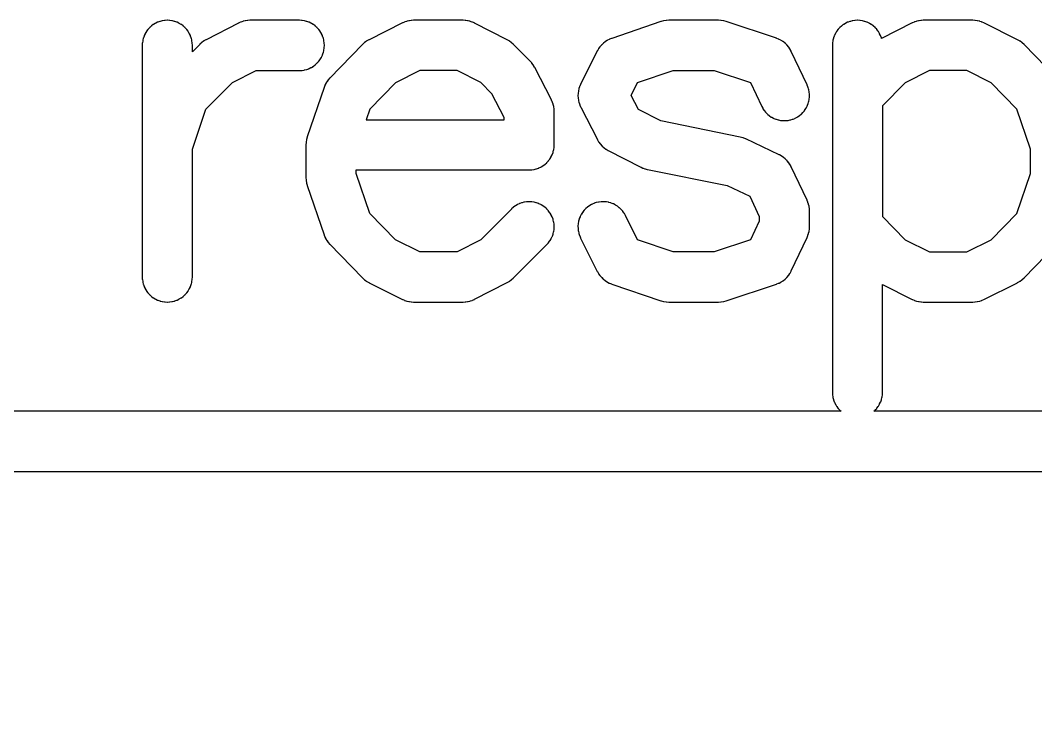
# Model space of a CAD drawing. Header units: inches. Extents: x -0.5 to 10, y -2.4 to 3.9.
# Drawn here: x 4.2434 to 4.3588, y -1.9852 to -1.904 of the extents above; entities that cross this region are included whole.
import ezdxf

# ---------------------------------------------------------------- set-up
doc = ezdxf.new("R2010")
doc.units = ezdxf.units.IN

msp = doc.modelspace()

# ---------------------------------------------------------------- linework, layer by layer
for points in [[(4.361142, -1.910512), (4.357442, -1.906712), (4.357433, -1.906703), (4.357422, -1.906692), (4.357229, -1.906515), (4.357209, -1.906498), (4.357209, -1.906498), (4.357186, -1.906479), (4.356974, -1.906325), (4.356953, -1.90631), (4.356953, -1.90631), (4.356927, -1.906294), (4.356699, -1.906164), (4.356685, -1.906156), (4.356675, -1.906151), (4.352875, -1.904251), (4.352866, -1.904247), (4.352854, -1.904241), (4.352654, -1.904153), (4.352636, -1.904145), (4.352611, -1.904136), (4.352405, -1.904066), (4.352386, -1.90406), (4.35236, -1.904054), (4.352148, -1.904004), (4.352125, -1.903999), (4.352103, -1.903995), (4.351887, -1.903965), (4.351866, -1.903962), (4.351841, -1.903961), (4.351623, -1.903951), (4.351611, -1.90395), (4.3516, -1.90395), (4.346, -1.90395), (4.345989, -1.90395), (4.345977, -1.903951), (4.345759, -1.903961), (4.345734, -1.903962), (4.345713, -1.903965), (4.345497, -1.903995), (4.345475, -1.903999), (4.345452, -1.904004), (4.34524, -1.904054), (4.345214, -1.90406), (4.345195, -1.904066), (4.344989, -1.904136), (4.344964, -1.904145), (4.344946, -1.904153), (4.344746, -1.904241), (4.344734, -1.904247), (4.344725, -1.904251), (4.341234, -1.905997), (4.341234, -1.905996), (4.341227, -1.90597), (4.34122, -1.905949), (4.341142, -1.905732), (4.341133, -1.905708), (4.341123, -1.905687), (4.341025, -1.905478), (4.341013, -1.905456), (4.341001, -1.905435), (4.340883, -1.905237), (4.340868, -1.905214), (4.340856, -1.905197), (4.340718, -1.905011), (4.340702, -1.90499), (4.340687, -1.904973), (4.340532, -1.904803), (4.340515, -1.904785), (4.340497, -1.904768), (4.340327, -1.904613), (4.34031, -1.904598), (4.340289, -1.904582), (4.340103, -1.904444), (4.340086, -1.904432), (4.340063, -1.904417), (4.339865, -1.904299), (4.339844, -1.904287), (4.339822, -1.904275), (4.339613, -1.904177), (4.339592, -1.904167), (4.339568, -1.904158), (4.339351, -1.90408), (4.33933, -1.904073), (4.339304, -1.904066), (4.33908, -1.90401), (4.339055, -1.904004), (4.339032, -1.904001), (4.338804, -1.903967), (4.338781, -1.903964), (4.338755, -1.903962), (4.338525, -1.903951), (4.3385, -1.90395), (4.338475, -1.903951), (4.338245, -1.903962), (4.338219, -1.903964), (4.338196, -1.903967), (4.337968, -1.904001), (4.337945, -1.904004), (4.33792, -1.90401), (4.337696, -1.904066), (4.33767, -1.904073), (4.337649, -1.90408), (4.337432, -1.904158), (4.337408, -1.904167), (4.337387, -1.904177), (4.337178, -1.904275), (4.337156, -1.904287), (4.337135, -1.904299), (4.336937, -1.904417), (4.336914, -1.904432), (4.336897, -1.904444), (4.336711, -1.904582), (4.33669, -1.904598), (4.336673, -1.904613), (4.336503, -1.904768), (4.336485, -1.904785), (4.336468, -1.904803), (4.336313, -1.904973), (4.336298, -1.90499), (4.336282, -1.905011), (4.336144, -1.905197), (4.336132, -1.905214), (4.336117, -1.905237), (4.335999, -1.905435), (4.335987, -1.905456), (4.335975, -1.905478), (4.335877, -1.905687), (4.335867, -1.905708), (4.335858, -1.905732), (4.33578, -1.905949), (4.335773, -1.90597), (4.335766, -1.905996), (4.33571, -1.90622), (4.335704, -1.906245), (4.335701, -1.906268), (4.335667, -1.906496), (4.335664, -1.906519), (4.335662, -1.906545), (4.335651, -1.906775), (4.33565, -1.90679), (4.33565, -1.9068), (4.33565, -1.9462), (4.33565, -1.94621), (4.335651, -1.946225), (4.335662, -1.946455), (4.335664, -1.946481), (4.335667, -1.946504), (4.335701, -1.946732), (4.335704, -1.946755), (4.33571, -1.94678), (4.335766, -1.947004), (4.335773, -1.94703), (4.33578, -1.947051), (4.335858, -1.947268), (4.335867, -1.947292), (4.335877, -1.947313), (4.335975, -1.947522), (4.335987, -1.947544), (4.335999, -1.947565), (4.336117, -1.947763), (4.336132, -1.947786), (4.336144, -1.947803), (4.336282, -1.947989), (4.336298, -1.94801), (4.336313, -1.948027), (4.336468, -1.948197), (4.336485, -1.948215), (4.336503, -1.948232), (4.336633, -1.94835), (4.056573, -1.94835)], [(4.9655, -1.94835), (4.340367, -1.94835), (4.340497, -1.948232), (4.340515, -1.948215), (4.340532, -1.948197), (4.340687, -1.948027), (4.340702, -1.94801), (4.340718, -1.947989), (4.340856, -1.947803), (4.340868, -1.947786), (4.340883, -1.947763), (4.341001, -1.947565), (4.341013, -1.947544), (4.341025, -1.947522), (4.341123, -1.947313), (4.341133, -1.947292), (4.341142, -1.947268), (4.34122, -1.947051), (4.341227, -1.94703), (4.341234, -1.947004), (4.34129, -1.94678), (4.341296, -1.946755), (4.341299, -1.946732), (4.341333, -1.946504), (4.341336, -1.946481), (4.341338, -1.946455), (4.341349, -1.946225), (4.34135, -1.94621), (4.34135, -1.9462), (4.34135, -1.933961), (4.344725, -1.935649), (4.344734, -1.935653), (4.344746, -1.935659), (4.344946, -1.935747), (4.344964, -1.935755), (4.344989, -1.935764), (4.345195, -1.935834), (4.345214, -1.93584), (4.34524, -1.935846), (4.345452, -1.935896), (4.345475, -1.935901), (4.345497, -1.935905), (4.345713, -1.935935), (4.345734, -1.935938), (4.345759, -1.935939), (4.345977, -1.935949), (4.345989, -1.93595), (4.346, -1.93595), (4.3516, -1.93595), (4.351611, -1.93595), (4.351623, -1.935949), (4.351841, -1.935939), (4.351866, -1.935938), (4.351887, -1.935935), (4.352103, -1.935905), (4.352125, -1.935901), (4.352148, -1.935896), (4.35236, -1.935846), (4.352386, -1.93584), (4.352405, -1.935834), (4.352611, -1.935764), (4.352636, -1.935755), (4.352654, -1.935747), (4.352854, -1.935659), (4.352866, -1.935653), (4.352875, -1.935649), (4.356675, -1.933749), (4.356685, -1.933744), (4.356699, -1.933736), (4.356927, -1.933606), (4.356953, -1.93359), (4.356953, -1.93359), (4.356974, -1.933575), (4.357186, -1.933421), (4.357209, -1.933402), (4.357209, -1.933402), (4.357229, -1.933385), (4.357422, -1.933208), (4.357433, -1.933197), (4.357442, -1.933188), (4.361142, -1.929388)]]:
    msp.add_lwpolyline(points)
for points in [[(4.26295, -1.91857), (4.264485, -1.914045), (4.267499, -1.911031), (4.270189, -1.90965), (4.2751, -1.90965), (4.27511, -1.90965), (4.275125, -1.909649), (4.275355, -1.909638), (4.275381, -1.909636), (4.275404, -1.909633), (4.275632, -1.909599), (4.275655, -1.909596), (4.27568, -1.90959), (4.275904, -1.909534), (4.27593, -1.909527), (4.275951, -1.90952), (4.276168, -1.909442), (4.276192, -1.909433), (4.276213, -1.909423), (4.276422, -1.909325), (4.276444, -1.909313), (4.276465, -1.909301), (4.276663, -1.909183), (4.276686, -1.909168), (4.276703, -1.909156), (4.276889, -1.909018), (4.27691, -1.909002), (4.276927, -1.908987), (4.277097, -1.908832), (4.277115, -1.908815), (4.277132, -1.908797), (4.277287, -1.908627), (4.277302, -1.90861), (4.277318, -1.908589), (4.277456, -1.908403), (4.277468, -1.908386), (4.277483, -1.908363), (4.277601, -1.908165), (4.277613, -1.908144), (4.277625, -1.908122), (4.277723, -1.907913), (4.277733, -1.907892), (4.277742, -1.907868), (4.27782, -1.907651), (4.277827, -1.90763), (4.277834, -1.907604), (4.27789, -1.90738), (4.277896, -1.907355), (4.277899, -1.907332), (4.277933, -1.907104), (4.277936, -1.907081), (4.277938, -1.907055), (4.277949, -1.906825), (4.27795, -1.9068), (4.277949, -1.906775), (4.277938, -1.906545), (4.277936, -1.906519), (4.277933, -1.906496), (4.277899, -1.906268), (4.277896, -1.906245), (4.27789, -1.90622), (4.277834, -1.905996), (4.277827, -1.90597), (4.27782, -1.905949), (4.277742, -1.905732), (4.277733, -1.905708), (4.277723, -1.905687), (4.277625, -1.905478), (4.277613, -1.905456), (4.277601, -1.905435), (4.277483, -1.905237), (4.277468, -1.905214), (4.277456, -1.905197), (4.277318, -1.905011), (4.277302, -1.90499), (4.277287, -1.904973), (4.277132, -1.904803), (4.277115, -1.904785), (4.277097, -1.904768), (4.276927, -1.904613), (4.27691, -1.904598), (4.276889, -1.904582), (4.276703, -1.904444), (4.276686, -1.904432), (4.276663, -1.904417), (4.276465, -1.904299), (4.276444, -1.904287), (4.276422, -1.904275), (4.276213, -1.904177), (4.276192, -1.904167), (4.276168, -1.904158), (4.275951, -1.90408), (4.27593, -1.904073), (4.275904, -1.904066), (4.27568, -1.90401), (4.275655, -1.904004), (4.275632, -1.904001), (4.275404, -1.903967), (4.275381, -1.903964), (4.275355, -1.903962), (4.275125, -1.903951), (4.27511, -1.90395), (4.2751, -1.90395), (4.2695, -1.90395), (4.269489, -1.90395), (4.269476, -1.903951), (4.269254, -1.903961), (4.26923, -1.903963), (4.269206, -1.903966), (4.268986, -1.903997), (4.268962, -1.904001), (4.268939, -1.904006), (4.268723, -1.904059), (4.268703, -1.904064), (4.268677, -1.904072), (4.268466, -1.904145), (4.268442, -1.904154), (4.268422, -1.904162), (4.268219, -1.904254), (4.268216, -1.904256), (4.268198, -1.904265), (4.264498, -1.906165), (4.264484, -1.906172), (4.264475, -1.906177), (4.264265, -1.906299), (4.264242, -1.906314), (4.264242, -1.906314), (4.264221, -1.906328), (4.264025, -1.906471), (4.264006, -1.906485), (4.264006, -1.906485), (4.263984, -1.906504), (4.263804, -1.906667), (4.2638, -1.906671), (4.263785, -1.906685), (4.26295, -1.907519), (4.26295, -1.9068), (4.26295, -1.90679), (4.262949, -1.906775), (4.262938, -1.906545), (4.262936, -1.906519), (4.262933, -1.906496), (4.262899, -1.906268), (4.262896, -1.906245), (4.26289, -1.90622), (4.262834, -1.905996), (4.262827, -1.90597), (4.26282, -1.905949), (4.262742, -1.905732), (4.262733, -1.905708), (4.262723, -1.905687), (4.262625, -1.905478), (4.262613, -1.905456), (4.262601, -1.905435), (4.262483, -1.905237), (4.262468, -1.905214), (4.262456, -1.905197), (4.262318, -1.905011), (4.262302, -1.90499), (4.262287, -1.904973), (4.262132, -1.904803), (4.262115, -1.904785), (4.262097, -1.904768), (4.261927, -1.904613), (4.26191, -1.904598), (4.261889, -1.904582), (4.261703, -1.904444), (4.261686, -1.904432), (4.261663, -1.904417), (4.261465, -1.904299), (4.261444, -1.904287), (4.261422, -1.904275), (4.261213, -1.904177), (4.261192, -1.904167), (4.261168, -1.904158), (4.260951, -1.90408), (4.26093, -1.904073), (4.260904, -1.904066), (4.26068, -1.90401), (4.260655, -1.904004), (4.260632, -1.904001), (4.260404, -1.903967), (4.260381, -1.903964), (4.260355, -1.903962), (4.260125, -1.903951), (4.2601, -1.90395), (4.260075, -1.903951), (4.259845, -1.903962), (4.259819, -1.903964), (4.259796, -1.903967), (4.259568, -1.904001), (4.259545, -1.904004), (4.25952, -1.90401), (4.259296, -1.904066), (4.25927, -1.904073), (4.259249, -1.90408), (4.259032, -1.904158), (4.259008, -1.904167), (4.258987, -1.904177), (4.258778, -1.904275), (4.258756, -1.904287), (4.258735, -1.904299), (4.258537, -1.904417), (4.258514, -1.904432), (4.258497, -1.904444), (4.258311, -1.904582), (4.25829, -1.904598), (4.258273, -1.904613), (4.258103, -1.904768), (4.258085, -1.904785), (4.258068, -1.904803), (4.257913, -1.904973), (4.257898, -1.90499), (4.257882, -1.905011), (4.257744, -1.905197), (4.257732, -1.905214), (4.257717, -1.905237), (4.257599, -1.905435), (4.257587, -1.905456), (4.257575, -1.905478), (4.257477, -1.905687), (4.257467, -1.905708), (4.257458, -1.905732), (4.25738, -1.905949), (4.257373, -1.90597), (4.257366, -1.905996), (4.25731, -1.90622), (4.257304, -1.906245), (4.257301, -1.906268), (4.257267, -1.906496), (4.257264, -1.906519), (4.257262, -1.906545), (4.257251, -1.906775), (4.25725, -1.90679), (4.25725, -1.9068), (4.25725, -1.9331), (4.25725, -1.93311), (4.257251, -1.933125), (4.257262, -1.933355), (4.257264, -1.933381), (4.257267, -1.933404), (4.257301, -1.933632), (4.257304, -1.933655), (4.25731, -1.93368), (4.257366, -1.933904), (4.257373, -1.93393), (4.25738, -1.933951), (4.257458, -1.934168), (4.257467, -1.934192), (4.257477, -1.934213), (4.257575, -1.934422), (4.257587, -1.934444), (4.257599, -1.934465), (4.257717, -1.934663), (4.257732, -1.934686), (4.257744, -1.934703), (4.257882, -1.934889), (4.257898, -1.93491), (4.257913, -1.934927), (4.258068, -1.935097), (4.258085, -1.935115), (4.258103, -1.935132), (4.258273, -1.935287), (4.25829, -1.935302), (4.258311, -1.935318), (4.258497, -1.935456), (4.258514, -1.935468), (4.258537, -1.935483), (4.258735, -1.935601), (4.258756, -1.935613), (4.258778, -1.935625), (4.258987, -1.935723), (4.259008, -1.935733), (4.259032, -1.935742), (4.259249, -1.93582), (4.25927, -1.935827), (4.259296, -1.935834), (4.25952, -1.93589), (4.259545, -1.935896), (4.259568, -1.935899), (4.259796, -1.935933), (4.259819, -1.935936), (4.259845, -1.935938), (4.260075, -1.935949), (4.2601, -1.93595), (4.260125, -1.935949), (4.260355, -1.935938), (4.260381, -1.935936), (4.260404, -1.935933), (4.260632, -1.935899), (4.260655, -1.935896), (4.26068, -1.93589), (4.260904, -1.935834), (4.26093, -1.935827), (4.260951, -1.93582), (4.261168, -1.935742), (4.261192, -1.935733), (4.261213, -1.935723), (4.261422, -1.935625), (4.261444, -1.935613), (4.261465, -1.935601), (4.261663, -1.935483), (4.261686, -1.935468), (4.261703, -1.935456), (4.261889, -1.935318), (4.26191, -1.935302), (4.261927, -1.935287), (4.262097, -1.935132), (4.262115, -1.935115), (4.262132, -1.935097), (4.262287, -1.934927), (4.262302, -1.93491), (4.262318, -1.934889), (4.262456, -1.934703), (4.262468, -1.934686), (4.262483, -1.934663), (4.262601, -1.934465), (4.262613, -1.934444), (4.262625, -1.934422), (4.262723, -1.934213), (4.262733, -1.934192), (4.262742, -1.934168), (4.26282, -1.933951), (4.262827, -1.93393), (4.262834, -1.933904), (4.26289, -1.93368), (4.262896, -1.933655), (4.262899, -1.933632), (4.262933, -1.933404), (4.262936, -1.933381), (4.262938, -1.933355), (4.262949, -1.933125), (4.26295, -1.93311), (4.26295, -1.9331)], [(4.27585, -1.91809), (4.27585, -1.91809), (4.27585, -1.9181), (4.27585, -1.9218), (4.27585, -1.921809), (4.275851, -1.921827), (4.275865, -1.922083), (4.275867, -1.92211), (4.275867, -1.92211), (4.275871, -1.922137), (4.275912, -1.92239), (4.275918, -1.922419), (4.275918, -1.922419), (4.275924, -1.922443), (4.275993, -1.92269), (4.275997, -1.922702), (4.276001, -1.922716), (4.277901, -1.928316), (4.277907, -1.928333), (4.277909, -1.928337), (4.277985, -1.928531), (4.277994, -1.928553), (4.278003, -1.928572), (4.278096, -1.928759), (4.278106, -1.928779), (4.278117, -1.928798), (4.278226, -1.928977), (4.278237, -1.928994), (4.278251, -1.929013), (4.278376, -1.929181), (4.278389, -1.929198), (4.278404, -1.929216), (4.278543, -1.929372), (4.278552, -1.929381), (4.278558, -1.929388), (4.282258, -1.933188), (4.282267, -1.933197), (4.282278, -1.933208), (4.282471, -1.933385), (4.282491, -1.933402), (4.282491, -1.933402), (4.282514, -1.933421), (4.282726, -1.933575), (4.282747, -1.93359), (4.282747, -1.93359), (4.282773, -1.933606), (4.283001, -1.933736), (4.283015, -1.933744), (4.283025, -1.933749), (4.286825, -1.935649), (4.286834, -1.935653), (4.286846, -1.935659), (4.287046, -1.935747), (4.287064, -1.935755), (4.287089, -1.935764), (4.287295, -1.935834), (4.287314, -1.93584), (4.28734, -1.935846), (4.287552, -1.935896), (4.287575, -1.935901), (4.287597, -1.935905), (4.287813, -1.935935), (4.287834, -1.935938), (4.287859, -1.935939), (4.288077, -1.935949), (4.288089, -1.93595), (4.2881, -1.93595), (4.2937, -1.93595), (4.293711, -1.93595), (4.293724, -1.935949), (4.293946, -1.935939), (4.29397, -1.935937), (4.293994, -1.935934), (4.294214, -1.935903), (4.294238, -1.935899), (4.294261, -1.935894), (4.294477, -1.935841), (4.294497, -1.935836), (4.294523, -1.935828), (4.294734, -1.935755), (4.294758, -1.935746), (4.294778, -1.935738), (4.294981, -1.935646), (4.294984, -1.935644), (4.295002, -1.935635), (4.298702, -1.933735), (4.298716, -1.933728), (4.298725, -1.933723), (4.298935, -1.933601), (4.298958, -1.933586), (4.298958, -1.933586), (4.298979, -1.933572), (4.299175, -1.933429), (4.299194, -1.933415), (4.299194, -1.933415), (4.299216, -1.933396), (4.299396, -1.933233), (4.2994, -1.933229), (4.299415, -1.933215), (4.303215, -1.929415), (4.303225, -1.929405), (4.303232, -1.929397), (4.303387, -1.929227), (4.303402, -1.92921), (4.303418, -1.929189), (4.303556, -1.929003), (4.303568, -1.928986), (4.303583, -1.928963), (4.303701, -1.928765), (4.303713, -1.928744), (4.303725, -1.928722), (4.303823, -1.928513), (4.303833, -1.928492), (4.303842, -1.928468), (4.30392, -1.928251), (4.303927, -1.92823), (4.303934, -1.928204), (4.30399, -1.92798), (4.303996, -1.927955), (4.303999, -1.927932), (4.304033, -1.927704), (4.304036, -1.927681), (4.304038, -1.927655), (4.304049, -1.927425), (4.30405, -1.9274), (4.304049, -1.927375), (4.304038, -1.927145), (4.304036, -1.927119), (4.304033, -1.927096), (4.303999, -1.926868), (4.303996, -1.926845), (4.30399, -1.92682), (4.303934, -1.926596), (4.303927, -1.92657), (4.30392, -1.926549), (4.303842, -1.926332), (4.303833, -1.926308), (4.303823, -1.926287), (4.303725, -1.926078), (4.303713, -1.926056), (4.303701, -1.926035), (4.303583, -1.925837), (4.303568, -1.925814), (4.303556, -1.925797), (4.303418, -1.925611), (4.303402, -1.92559), (4.303387, -1.925573), (4.303232, -1.925403), (4.303215, -1.925385), (4.303197, -1.925368), (4.303027, -1.925213), (4.30301, -1.925198), (4.302989, -1.925182), (4.302803, -1.925044), (4.302786, -1.925032), (4.302763, -1.925017), (4.302565, -1.924899), (4.302544, -1.924887), (4.302522, -1.924875), (4.302313, -1.924777), (4.302292, -1.924767), (4.302268, -1.924758), (4.302051, -1.92468), (4.30203, -1.924673), (4.302004, -1.924666), (4.30178, -1.92461), (4.301755, -1.924604), (4.301732, -1.924601), (4.301504, -1.924567), (4.301481, -1.924564), (4.301455, -1.924562), (4.301225, -1.924551), (4.3012, -1.92455), (4.301175, -1.924551), (4.300945, -1.924562), (4.300919, -1.924564), (4.300896, -1.924567), (4.300668, -1.924601), (4.300645, -1.924604), (4.30062, -1.92461), (4.300396, -1.924666), (4.30037, -1.924673), (4.300349, -1.92468), (4.300132, -1.924758), (4.300108, -1.924767), (4.300087, -1.924777), (4.299878, -1.924875), (4.299856, -1.924887), (4.299835, -1.924899), (4.299637, -1.925017), (4.299614, -1.925032), (4.299597, -1.925044), (4.299411, -1.925182), (4.29939, -1.925198), (4.299373, -1.925213), (4.299203, -1.925368), (4.299195, -1.925375), (4.299185, -1.925385), (4.295701, -1.928869), (4.293011, -1.93025), (4.288773, -1.93025), (4.286006, -1.928866), (4.283092, -1.925874), (4.28155, -1.92133), (4.28155, -1.92095), (4.3012, -1.92095), (4.30121, -1.92095), (4.301225, -1.920949), (4.301455, -1.920938), (4.301481, -1.920936), (4.301504, -1.920933), (4.301732, -1.920899), (4.301755, -1.920896), (4.30178, -1.92089), (4.302004, -1.920834), (4.30203, -1.920827), (4.302051, -1.92082), (4.302268, -1.920742), (4.302292, -1.920733), (4.302313, -1.920723), (4.302522, -1.920625), (4.302544, -1.920613), (4.302565, -1.920601), (4.302763, -1.920483), (4.302786, -1.920468), (4.302803, -1.920456), (4.302989, -1.920318), (4.30301, -1.920302), (4.303027, -1.920287), (4.303197, -1.920132), (4.303215, -1.920115), (4.303232, -1.920097), (4.303387, -1.919927), (4.303402, -1.91991), (4.303418, -1.919889), (4.303556, -1.919703), (4.303568, -1.919686), (4.303583, -1.919663), (4.303701, -1.919465), (4.303713, -1.919444), (4.303725, -1.919422), (4.303823, -1.919213), (4.303833, -1.919192), (4.303842, -1.919168), (4.30392, -1.918951), (4.303927, -1.91893), (4.303934, -1.918904), (4.30399, -1.91868), (4.303996, -1.918655), (4.303999, -1.918632), (4.304033, -1.918404), (4.304036, -1.918381), (4.304038, -1.918355), (4.304049, -1.918125), (4.30405, -1.91811), (4.30405, -1.9181), (4.30405, -1.9143), (4.30405, -1.914289), (4.304049, -1.914276), (4.304039, -1.914054), (4.304037, -1.91403), (4.304034, -1.914006), (4.304003, -1.913786), (4.303999, -1.913762), (4.303994, -1.913739), (4.303941, -1.913523), (4.303936, -1.913503), (4.303928, -1.913477), (4.303855, -1.913266), (4.303846, -1.913242), (4.303838, -1.913222), (4.303746, -1.913019), (4.303744, -1.913016), (4.303735, -1.912998), (4.301835, -1.909298), (4.301828, -1.909284), (4.301823, -1.909275), (4.301701, -1.909065), (4.301686, -1.909042), (4.301686, -1.909042), (4.301672, -1.909021), (4.301529, -1.908825), (4.301515, -1.908806), (4.301515, -1.908806), (4.301496, -1.908784), (4.301333, -1.908604), (4.301329, -1.9086), (4.301315, -1.908585), (4.299415, -1.906685), (4.2994, -1.906671), (4.299396, -1.906667), (4.299216, -1.906504), (4.299194, -1.906485), (4.299194, -1.906485), (4.299175, -1.906471), (4.298979, -1.906328), (4.298958, -1.906314), (4.298958, -1.906314), (4.298935, -1.906299), (4.298725, -1.906177), (4.298716, -1.906172), (4.298702, -1.906165), (4.295002, -1.904265), (4.294984, -1.904256), (4.294981, -1.904254), (4.294778, -1.904162), (4.294758, -1.904154), (4.294734, -1.904145), (4.294523, -1.904072), (4.294497, -1.904064), (4.294477, -1.904059), (4.294261, -1.904006), (4.294238, -1.904001), (4.294214, -1.903997), (4.293994, -1.903966), (4.29397, -1.903963), (4.293946, -1.903961), (4.293724, -1.903951), (4.293711, -1.90395), (4.2937, -1.90395), (4.2881, -1.90395), (4.288089, -1.90395), (4.288077, -1.903951), (4.287859, -1.903961), (4.287834, -1.903962), (4.287813, -1.903965), (4.287597, -1.903995), (4.287575, -1.903999), (4.287552, -1.904004), (4.28734, -1.904054), (4.287314, -1.90406), (4.287295, -1.904066), (4.287089, -1.904136), (4.287064, -1.904145), (4.287046, -1.904153), (4.286846, -1.904241), (4.286834, -1.904247), (4.286825, -1.904251), (4.283025, -1.906151), (4.283015, -1.906156), (4.283001, -1.906164), (4.282773, -1.906294), (4.282747, -1.90631), (4.282747, -1.90631), (4.282726, -1.906325), (4.282514, -1.906479), (4.282491, -1.906498), (4.282491, -1.906498), (4.282471, -1.906515), (4.282278, -1.906692), (4.282267, -1.906703), (4.282258, -1.906712), (4.278558, -1.910512), (4.278552, -1.910519), (4.278543, -1.910528), (4.278404, -1.910684), (4.278389, -1.910702), (4.278376, -1.910719), (4.278251, -1.910887), (4.278237, -1.910906), (4.278226, -1.910923), (4.278117, -1.911102), (4.278106, -1.911121), (4.278096, -1.911141), (4.278003, -1.911328), (4.277994, -1.911347), (4.277985, -1.911369), (4.277909, -1.911563), (4.277907, -1.911567), (4.277901, -1.911584), (4.276001, -1.917184), (4.275997, -1.917198), (4.275993, -1.91721), (4.275988, -1.917227), (4.27598, -1.917249), (4.275973, -1.91727), (4.275966, -1.917296), (4.275942, -1.917394), (4.275924, -1.917457), (4.275918, -1.917481), (4.275918, -1.917481), (4.275912, -1.91751), (4.275912, -1.917514), (4.27591, -1.91752), (4.275904, -1.917545), (4.275901, -1.917568), (4.275881, -1.917699), (4.275871, -1.917763), (4.275867, -1.91779), (4.275867, -1.91779), (4.275866, -1.917804), (4.275864, -1.917819), (4.275862, -1.917845), (4.275851, -1.918075)], [(4.326345, -1.911019), (4.327624, -1.91372), (4.327629, -1.91373), (4.327635, -1.913742), (4.327744, -1.913945), (4.327758, -1.913969), (4.327769, -1.913987), (4.327898, -1.914179), (4.327915, -1.914203), (4.327927, -1.914218), (4.328073, -1.914397), (4.328089, -1.914415), (4.328106, -1.914433), (4.32827, -1.914596), (4.328288, -1.914613), (4.328306, -1.914629), (4.328484, -1.914775), (4.328502, -1.914789), (4.328524, -1.914804), (4.328716, -1.914932), (4.328737, -1.914946), (4.328758, -1.914957), (4.328961, -1.915066), (4.328983, -1.915077), (4.329005, -1.915087), (4.329219, -1.915175), (4.329241, -1.915184), (4.329265, -1.915192), (4.329485, -1.915258), (4.329508, -1.915265), (4.329533, -1.91527), (4.329759, -1.915315), (4.32978, -1.915319), (4.329808, -1.915322), (4.330037, -1.915345), (4.330061, -1.915347), (4.330086, -1.915347), (4.330317, -1.915347), (4.330342, -1.915346), (4.330366, -1.915345), (4.330595, -1.915322), (4.330618, -1.915319), (4.330644, -1.915315), (4.33087, -1.91527), (4.330894, -1.915264), (4.330918, -1.915258), (4.331138, -1.915191), (4.33116, -1.915183), (4.331185, -1.915174), (4.331398, -1.915086), (4.331419, -1.915076), (4.331442, -1.915065), (4.331645, -1.914956), (4.331669, -1.914942), (4.331687, -1.914931), (4.331879, -1.914802), (4.331903, -1.914785), (4.331918, -1.914773), (4.332097, -1.914627), (4.332115, -1.914611), (4.332133, -1.914594), (4.332296, -1.91443), (4.332313, -1.914412), (4.332329, -1.914394), (4.332475, -1.914216), (4.332489, -1.914198), (4.332504, -1.914176), (4.332632, -1.913984), (4.332646, -1.913963), (4.332657, -1.913942), (4.332766, -1.913739), (4.332777, -1.913717), (4.332787, -1.913695), (4.332875, -1.913481), (4.332884, -1.913459), (4.332892, -1.913435), (4.332958, -1.913215), (4.332965, -1.913192), (4.33297, -1.913167), (4.333015, -1.912941), (4.333019, -1.91292), (4.333022, -1.912892), (4.333045, -1.912663), (4.333047, -1.912639), (4.333047, -1.912614), (4.333047, -1.912383), (4.333046, -1.912358), (4.333045, -1.912334), (4.333022, -1.912105), (4.333019, -1.912082), (4.333015, -1.912056), (4.33297, -1.91183), (4.332964, -1.911806), (4.332958, -1.911782), (4.332891, -1.911562), (4.332883, -1.91154), (4.332874, -1.911515), (4.332786, -1.911302), (4.332781, -1.911291), (4.332776, -1.91128), (4.330976, -1.90748), (4.330969, -1.907466), (4.330964, -1.907457), (4.330852, -1.907249), (4.330839, -1.907225), (4.330839, -1.907225), (4.330826, -1.907206), (4.330694, -1.907009), (4.330681, -1.906991), (4.330681, -1.906991), (4.330663, -1.906969), (4.330512, -1.906787), (4.330493, -1.906766), (4.330493, -1.906766), (4.330478, -1.90675), (4.330309, -1.906584), (4.330289, -1.906566), (4.330289, -1.906566), (4.330271, -1.906551), (4.330086, -1.906403), (4.330066, -1.906387), (4.330066, -1.906387), (4.330045, -1.906373), (4.329846, -1.906245), (4.329824, -1.906231), (4.329802, -1.90622), (4.329592, -1.906112), (4.329567, -1.9061), (4.329567, -1.9061), (4.329546, -1.906091), (4.329325, -1.906005), (4.32931, -1.905999), (4.329301, -1.905996), (4.323601, -1.904096), (4.323584, -1.904091), (4.323576, -1.904088), (4.323333, -1.904022), (4.323308, -1.904016), (4.323308, -1.904016), (4.32328, -1.90401), (4.323032, -1.90397), (4.323008, -1.903967), (4.323008, -1.903967), (4.322978, -1.903964), (4.322727, -1.903951), (4.322709, -1.90395), (4.3227, -1.90395), (4.3171, -1.90395), (4.317091, -1.90395), (4.317073, -1.903951), (4.316817, -1.903965), (4.31679, -1.903967), (4.31679, -1.903967), (4.316763, -1.903971), (4.31651, -1.904012), (4.316481, -1.904018), (4.316481, -1.904018), (4.316457, -1.904024), (4.31621, -1.904093), (4.316198, -1.904097), (4.316184, -1.904101), (4.310584, -1.906001), (4.310572, -1.906006), (4.310561, -1.90601), (4.310348, -1.906094), (4.310327, -1.906103), (4.310304, -1.906114), (4.3101, -1.906218), (4.310082, -1.906228), (4.310058, -1.906242), (4.309865, -1.906366), (4.309845, -1.90638), (4.309825, -1.906394), (4.309646, -1.906536), (4.309628, -1.906551), (4.309609, -1.906568), (4.309444, -1.906727), (4.309427, -1.906744), (4.30941, -1.906763), (4.309262, -1.906937), (4.309247, -1.906954), (4.309232, -1.906975), (4.309101, -1.907163), (4.309087, -1.907184), (4.309075, -1.907204), (4.308962, -1.907404), (4.308957, -1.907413), (4.308951, -1.907425), (4.307051, -1.911225), (4.307047, -1.911234), (4.307041, -1.911247), (4.306952, -1.911448), (4.306943, -1.911469), (4.306935, -1.911492), (4.306865, -1.911701), (4.306858, -1.911722), (4.306852, -1.911746), (4.306802, -1.911961), (4.306797, -1.911983), (4.306793, -1.912007), (4.306764, -1.912225), (4.306761, -1.91225), (4.30676, -1.912272), (4.30675, -1.912492), (4.30675, -1.912513), (4.306751, -1.912539), (4.306762, -1.912759), (4.306764, -1.91278), (4.306767, -1.912805), (4.306799, -1.913023), (4.306803, -1.913047), (4.306808, -1.91307), (4.30686, -1.913284), (4.306866, -1.913304), (4.306874, -1.913329), (4.306946, -1.913537), (4.306954, -1.91356), (4.306963, -1.91358), (4.307055, -1.913781), (4.307058, -1.913788), (4.307065, -1.913802), (4.308965, -1.917502), (4.308972, -1.917516), (4.308977, -1.917525), (4.309099, -1.917735), (4.309114, -1.917758), (4.309114, -1.917758), (4.309128, -1.917779), (4.309271, -1.917975), (4.309285, -1.917994), (4.309285, -1.917994), (4.309304, -1.918016), (4.309467, -1.918196), (4.309485, -1.918215), (4.309485, -1.918215), (4.309504, -1.918233), (4.309684, -1.918396), (4.309706, -1.918415), (4.309706, -1.918415), (4.309725, -1.918429), (4.309921, -1.918572), (4.309942, -1.918586), (4.309942, -1.918586), (4.309965, -1.918601), (4.310175, -1.918723), (4.310184, -1.918728), (4.310198, -1.918735), (4.313898, -1.920635), (4.313907, -1.92064), (4.313919, -1.920645), (4.314115, -1.920735), (4.314137, -1.920744), (4.314157, -1.920752), (4.31436, -1.920823), (4.314377, -1.920829), (4.314404, -1.920836), (4.314613, -1.920888), (4.314624, -1.920891), (4.314635, -1.920894), (4.323694, -1.922725), (4.32626, -1.92394), (4.32735, -1.926241), (4.32735, -1.926759), (4.326345, -1.928881), (4.322238, -1.93025), (4.31757, -1.93025), (4.313525, -1.928878), (4.312149, -1.926125), (4.312145, -1.926117), (4.312138, -1.926104), (4.312024, -1.925903), (4.31201, -1.925879), (4.311998, -1.925861), (4.311866, -1.925672), (4.311851, -1.925652), (4.311836, -1.925634), (4.311686, -1.925459), (4.31167, -1.925441), (4.311652, -1.925423), (4.311485, -1.925263), (4.311467, -1.925247), (4.311448, -1.925231), (4.311267, -1.925089), (4.311248, -1.925075), (4.311227, -1.925061), (4.311032, -1.924937), (4.311014, -1.924925), (4.31099, -1.924912), (4.310784, -1.924808), (4.310761, -1.924797), (4.310739, -1.924788), (4.310524, -1.924705), (4.310501, -1.924696), (4.310478, -1.924689), (4.310256, -1.924627), (4.310228, -1.92462), (4.310208, -1.924616), (4.309981, -1.924576), (4.309955, -1.924572), (4.309932, -1.92457), (4.309702, -1.924552), (4.309679, -1.924551), (4.309653, -1.924551), (4.309422, -1.924556), (4.309397, -1.924557), (4.309374, -1.92456), (4.309145, -1.924587), (4.309118, -1.924591), (4.309096, -1.924595), (4.308871, -1.924645), (4.308847, -1.924651), (4.308824, -1.924658), (4.308605, -1.92473), (4.308578, -1.92474), (4.308559, -1.924748), (4.308348, -1.92484), (4.308325, -1.924851), (4.308304, -1.924862), (4.308103, -1.924976), (4.308079, -1.92499), (4.308061, -1.925002), (4.307872, -1.925134), (4.307852, -1.925149), (4.307834, -1.925164), (4.307659, -1.925314), (4.307641, -1.92533), (4.307623, -1.925348), (4.307463, -1.925515), (4.307447, -1.925533), (4.307431, -1.925552), (4.307289, -1.925733), (4.307275, -1.925752), (4.307261, -1.925773), (4.307137, -1.925968), (4.307125, -1.925986), (4.307112, -1.92601), (4.307008, -1.926216), (4.306997, -1.926239), (4.306988, -1.926261), (4.306905, -1.926476), (4.306896, -1.926499), (4.306889, -1.926522), (4.306827, -1.926744), (4.30682, -1.926772), (4.306816, -1.926792), (4.306776, -1.927019), (4.306772, -1.927045), (4.30677, -1.927068), (4.306752, -1.927298), (4.306751, -1.927321), (4.306751, -1.927347), (4.306756, -1.927578), (4.306757, -1.927603), (4.30676, -1.927626), (4.306787, -1.927855), (4.306791, -1.927882), (4.306795, -1.927904), (4.306845, -1.928129), (4.306851, -1.928153), (4.306858, -1.928176), (4.30693, -1.928395), (4.30694, -1.928422), (4.306948, -1.928441), (4.30704, -1.928652), (4.307047, -1.928666), (4.307051, -1.928675), (4.308951, -1.932475), (4.308957, -1.932487), (4.308962, -1.932496), (4.309075, -1.932696), (4.309087, -1.932716), (4.309101, -1.932737), (4.309232, -1.932925), (4.309247, -1.932946), (4.309262, -1.932963), (4.30941, -1.933137), (4.309427, -1.933156), (4.309444, -1.933173), (4.309609, -1.933332), (4.309628, -1.933349), (4.309646, -1.933364), (4.309825, -1.933506), (4.309845, -1.93352), (4.309865, -1.933534), (4.310058, -1.933658), (4.310082, -1.933672), (4.3101, -1.933682), (4.310304, -1.933786), (4.310327, -1.933797), (4.310348, -1.933806), (4.310561, -1.93389), (4.310572, -1.933894), (4.310584, -1.933899), (4.316184, -1.935799), (4.316198, -1.935803), (4.31621, -1.935807), (4.316457, -1.935876), (4.316481, -1.935882), (4.316481, -1.935882), (4.31651, -1.935888), (4.316763, -1.935929), (4.31679, -1.935933), (4.31679, -1.935933), (4.316817, -1.935935), (4.317073, -1.935949), (4.317091, -1.93595), (4.3171, -1.93595), (4.3227, -1.93595), (4.322709, -1.93595), (4.322727, -1.935949), (4.322978, -1.935936), (4.323008, -1.935933), (4.323008, -1.935933), (4.323032, -1.93593), (4.32328, -1.93589), (4.323308, -1.935884), (4.323308, -1.935884), (4.323333, -1.935878), (4.323576, -1.935812), (4.323584, -1.935809), (4.323601, -1.935804), (4.329301, -1.933904), (4.32931, -1.933901), (4.329325, -1.933895), (4.329546, -1.933809), (4.329567, -1.9338), (4.329567, -1.9338), (4.329592, -1.933788), (4.329802, -1.93368), (4.329824, -1.933669), (4.329846, -1.933655), (4.330045, -1.933527), (4.330066, -1.933513), (4.330066, -1.933513), (4.330086, -1.933497), (4.330271, -1.933349), (4.330289, -1.933334), (4.330289, -1.933334), (4.330309, -1.933316), (4.330478, -1.93315), (4.330493, -1.933134), (4.330493, -1.933134), (4.330512, -1.933113), (4.330663, -1.932931), (4.330681, -1.932909), (4.330681, -1.932909), (4.330694, -1.932891), (4.330826, -1.932694), (4.330839, -1.932675), (4.330839, -1.932675), (4.330852, -1.932651), (4.330964, -1.932443), (4.330969, -1.932434), (4.330976, -1.93242), (4.332776, -1.92862), (4.33278, -1.928611), (4.332785, -1.9286), (4.332865, -1.928408), (4.332873, -1.928389), (4.332881, -1.928367), (4.332944, -1.928169), (4.33295, -1.928147), (4.332956, -1.928126), (4.333001, -1.927923), (4.333005, -1.927904), (4.333009, -1.92788), (4.333036, -1.927674), (4.333039, -1.927653), (4.33304, -1.92763), (4.33305, -1.927422), (4.33305, -1.927411), (4.33305, -1.9274), (4.33305, -1.9256), (4.33305, -1.925589), (4.33305, -1.925578), (4.33304, -1.92537), (4.333039, -1.925347), (4.333036, -1.925326), (4.333009, -1.92512), (4.333005, -1.925096), (4.333001, -1.925077), (4.332956, -1.924874), (4.33295, -1.924853), (4.332944, -1.924831), (4.332881, -1.924633), (4.332873, -1.924611), (4.332865, -1.924592), (4.332785, -1.9244), (4.33278, -1.924389), (4.332776, -1.92438), (4.330976, -1.92058), (4.330971, -1.92057), (4.330965, -1.920558), (4.330856, -1.920355), (4.330845, -1.920335), (4.330831, -1.920313), (4.330703, -1.920122), (4.330688, -1.9201), (4.330674, -1.920082), (4.330528, -1.919904), (4.33051, -1.919884), (4.330495, -1.919868), (4.330332, -1.919705), (4.330316, -1.91969), (4.330296, -1.919672), (4.330118, -1.919526), (4.3301, -1.919512), (4.330078, -1.919497), (4.329887, -1.919369), (4.329865, -1.919355), (4.329845, -1.919344), (4.329642, -1.919235), (4.32963, -1.919229), (4.32962, -1.919224), (4.32582, -1.917424), (4.325803, -1.917417), (4.325792, -1.917412), (4.325527, -1.917306), (4.325498, -1.917295), (4.325498, -1.917295), (4.32547, -1.917287), (4.325194, -1.917213), (4.325181, -1.91721), (4.325165, -1.917206), (4.316151, -1.915385), (4.313617, -1.914083), (4.312795, -1.912483), (4.313525, -1.911022), (4.31757, -1.90965), (4.322238, -1.90965)], [(4.282677, -1.91525), (4.29835, -1.91525), (4.29835, -1.914989), (4.296969, -1.912299), (4.295701, -1.911031), (4.293011, -1.90965), (4.288773, -1.90965), (4.286006, -1.911034), (4.283092, -1.914026)], [(4.34135, -1.913658), (4.34135, -1.926242), (4.343906, -1.928866), (4.346673, -1.93025), (4.350927, -1.93025), (4.353694, -1.928866), (4.356608, -1.925874), (4.35815, -1.92133), (4.35815, -1.91857), (4.356608, -1.914026), (4.353694, -1.911034), (4.350927, -1.90965), (4.346673, -1.90965), (4.343906, -1.911034)], [(3.80655, -1.95525), (3.80655, -2.06645), (4.96205, -2.06645), (4.96205, -1.95525)]]:
    msp.add_lwpolyline(points, close=True)

doc.saveas('drawing.dxf')
